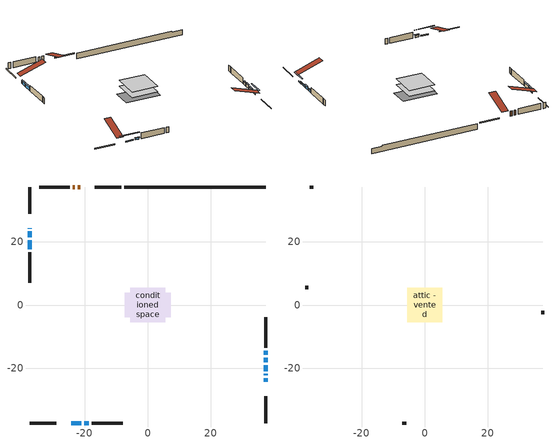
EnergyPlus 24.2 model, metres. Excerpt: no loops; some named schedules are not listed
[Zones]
conditioned space
 floor adiabatic (AdiabaticFloorConstruction): -5.49,-5.49 -5.49,5.49 5.49,5.49 5.49,-5.49 z0.61
 floor foundation (Slab1 construction): -7.29,-3.94 -7.29,3.94 7.29,3.94 7.29,-3.94 z-1.83
 wall outside (RimJoist1 construction): -8.39,37.45 -16.81,37.45 / -37.45,-37.45 -29.03,-37.45 / -37.45,37.45 -37.45,29.03 / 37.45,-37.45 37.45,-29.03 z0.61:0.91
 wall outside (AdiabaticWallConstruction 1): -21.48,37.45 -22.28,37.45 / -23.21,37.45 -23.78,37.45 z0.61:2.64
 wall outside (AdiabaticWallConstruction): -37.45,24.35 -37.45,24.27 / 37.45,-22.36 37.45,-21.9 z0.61:1.83; 37.45,-24.35 37.45,-23.28 / -24.35,-37.45 -21.15,-37.45 z0.61:1.02; 37.45,-20.97 37.45,-19.14 z0.61:1.53; 37.45,-18.21 37.45,-16.69 z0.61:1.98; 37.45,-15.76 37.45,-14.54 z0.61:1.75; -20.22,-37.45 -18.69,-37.45 z0.61:1.42; -37.45,23.35 -37.45,21.52 / -37.45,20.59 -37.45,17.74 z0.61:2.13
 wall outside (Wall1 construction): -24.7,37.45 -34.46,37.45 / -17.77,-37.45 -8.01,-37.45 / -37.45,16.81 -37.45,7.05 / 37.45,-13.61 37.45,-3.85 z0.61:3.05
 wall foundation (FoundationWall1 construction): -7.46,37.45,-1.83 -7.46,37.45,0.61 32.96,37.45,0.61 32.96,37.45,0.22 37.45,37.45,0.22 37.45,37.45,-1.83
 window (WindowConstruction 6): -37.45,24.35 -37.45,24.28 z0.61:1.83
 window (WindowConstruction 8): 37.45,-24.35 37.45,-23.28 z0.61:1.02
 window (WindowConstruction 9): -24.35,-37.45 -21.15,-37.45 z0.61:1.02
 window (WindowConstruction 7): 37.45,-22.35 37.45,-21.9 z0.61:1.83
 window (WindowConstruction): 37.45,-20.97 37.45,-19.14 z0.61:1.52
 window (WindowConstruction 1): 37.45,-18.21 37.45,-16.69 z0.61:1.98
 window (WindowConstruction 2): 37.45,-15.76 37.45,-14.54 z0.61:1.75
 window (WindowConstruction 3): -20.22,-37.45 -18.69,-37.45 z0.61:1.42
 window (WindowConstruction 4): -37.45,23.35 -37.45,21.52 z0.61:2.13
 window (WindowConstruction 5): -37.45,20.59 -37.45,17.74 z0.61:2.13
 door (Door): -21.49,37.45 -22.28,37.45 z0.61:2.64
 door (Door 1): -23.21,37.45 -23.77,37.45 z0.61:2.64
 ceiling adiabatic (AdiabaticFloorConstruction): 5.49,-5.49 5.49,5.49 -5.49,5.49 -5.49,-5.49 z0.61
attic - vented
 floor to conditioned space (Floor1 construction Reversed): -5.49,-5.49 -5.49,5.49 5.49,5.49 5.49,-5.49 z3.05
 wall outside (Wall2 construction): -35.39,37.45 -36.52,37.45 / -7.08,-37.45 -5.95,-37.45 / -37.45,6.13 -37.45,5 / 37.45,-2.92 37.45,-1.79 z0.61:3.05
 roof outside (Roof1 construction): -20.56,37.45,3.05 -20.56,26.75,6.61 -17.74,26.75,6.61 -17.74,37.45,3.05; -25.28,-37.45,3.05 -25.28,-26.75,6.61 -28.1,-26.75,6.61 -28.1,-37.45,3.05; -37.45,25.28,3.05 -26.75,25.28,6.61 -26.75,28.1,6.61 -37.45,28.1,3.05; 37.45,-25.28,3.05 26.75,-25.28,6.61 26.75,-28.1,6.61 37.45,-28.1,3.05
shading: 37.45,-20.64 37.45,-26.99 37.86,-26.99 37.86,-20.64 z3.65; -18.51,-37.45 -26.99,-37.45 -26.99,-37.86 -18.51,-37.86 z3.65; 37.45,-18.94 37.45,-21.17 37.86,-21.17 37.86,-18.94 z1.73; 37.45,-16.49 37.45,-18.41 37.86,-18.41 37.86,-16.49 z2.18; 37.45,-14.34 37.45,-15.96 37.86,-15.96 37.86,-14.34 z1.95; -18.49,-37.45 -20.42,-37.45 -20.42,-37.86 -18.49,-37.86 z1.62; -37.45,21.32 -37.45,23.55 -37.86,23.55 -37.86,21.32 z2.34; -37.45,17.54 -37.45,20.79 -37.86,20.79 -37.86,17.54 z2.34
[Building]
Building 1: Terrain=Suburbs
[Site:Location]
Edmonton Intl AP_AB: Latitude {deg}=53.31; Longitude {deg}=-113.58; Time Zone {hr}=-7; Elevation {m}=723; Keep Site Location Information=Yes
[Site:GroundTemperature:Shallow]
-1.56185, -3.61833, -3.78302, -2.80711, 1.11059, 5.01004, 8.39065, 10.5322, 10.7141, 8.97234, 5.67794, 1.89811
[Site:WaterMainsTemperature]
Calculation Method=Schedule; Temperature Schedule=mains temperature schedule
[Material] Roughness=Rough; Thermal Absorptance=0.9
Name | Thickness {m} | Conductivity {W/m-K} | Density {kg/m3} | Specific Heat {J/kg-K} | Solar Absorptance | Visible Absorptance
asphalt or fiberglass shingles | 0.00635 | 0.162714 | 1121.4 | 1465.45 | 0.4 | 0.4
ceiling loosefill ins | 0.169333 | 0.0480833 | 16.02 | 1046.75 | 0.7 | 0.7
ceiling stud and cavity | 0.1397 | 0.104805 | 65.682 | 1177.47 | 0.7 | 0.7
concrete 4.0 in. | 0.1016 | 1.803125 | 2242.8 | 837.4 | 0.7 | 0.7
concrete 8.0 in. | 0.2032 | 1.803125 | 2242.8 | 837.4 | 0.7 | 0.7
door material | 0.04445 | 0.327969 | 512.64 | 1214.23 | 0.7 | 0.7
door material 1 | 0.04445 | 0.188738 | 512.64 | 1214.23 | 0.7 | 0.7
exterior vertical ins | 0.0275686 | 0.029427 | 32.04 | 1214.23 | 0.7 | 0.7
floor covering | 0.0127 | 0.0433444 | 54.468 | 1339.84 | 0.6 | 0.6
floor rigid ins; wall rigid ins | 0.512978 | 0.029427 | 32.04 | 1214.23 | 0.7 | 0.7
floor stud and cavity | 0.1397 | 1.75129 | 37.0049 | 1207.88 | 0.7 | 0.7
furniture material conditioned space 1 | 0.1524 | 0.115458 | 640.8 | 1214.23 | 0.6 | 0.6
gypsum board | 0.0127 | 0.160291 | 801 | 837.4 | 0.6 | 0.6
gypsum board 1 | 0.0127 | 0.160291 | 801 | 837.4 | 0.7 | 0.7
osb sheathing 0.5 in. | 0.0127 | 0.115458 | 512.64 | 1214.23 | 0.7 | 0.7
osb sheathing 0.75 in. | 0.01905 | 0.115458 | 512.64 | 1214.23 | 0.7 | 0.7
osb sheathing 2.0 in. | 0.0508 | 0.115458 | 512.64 | 1214.23 | 0.7 | 0.7
rim joist stud and cavity | 0.0508 | 0.0296634 | 125.044 | 1163.47 | 0.6 | 0.6
wall stud and cavity | 0.1397 | 0.0934493 | 139.0536 | 1170.24 | 0.7 | 0.7
wall stud and cavity 1 | 0.0889 | 6.1454 | 50.32683 | 1063.81 | 0.6 | 0.6
wall stud and cavity 2 | 0.0889 | 0.380278 | 52.3479 | 1209.89 | 0.7 | 0.7
wall stud and cavity 3 | 0.0889 | 0.391764 | 83.0341 | 1211.67 | 0.7 | 0.7
wood siding | 0.0254 | 0.102417 | 544.68 | 1172.36 | 0.4 | 0.4
wood siding 1 | 0.00254 | 0.102417 | 544.68 | 1172.36 | 0.4 | 0.4
wood siding 2; wood siding 3; wood siding 4 | 0.0254 | 0.102417 | 544.68 | 1172.36 | 0.7 | 0.7
[WindowMaterial:SimpleGlazingSystem]
Name | U-Factor {W/m2-K} | Solar Heat Gain Coefficient
WindowMaterial | 4.701384 | 0.67
WindowMaterial 1 | 2.90486 | 0.68
WindowMaterial 2 | 4.8422 | 0.67
WindowMaterial 3 | 4.91147 | 0.66
WindowMaterial 4 | 2.927009 | 0.66
WindowMaterial 5 | 2.91679 | 0.63
WindowMaterial 6 | 2.62096 | 0.28
WindowMaterial 7 | 2.97868 | 0.61
WindowMaterial 8 | 6.01982 | 0.59
[Construction]
AdiabaticFloorConstruction: floor stud and cavity, floor rigid ins, osb sheathing 0.75 in., floor covering
AdiabaticWallConstruction: wood siding 3, wall rigid ins, wall stud and cavity 2, gypsum board
AdiabaticWallConstruction 1: wood siding 4, wall rigid ins, wall stud and cavity 2, gypsum board
Door: door material
Door 1: door material 1
Floor1 construction Reversed: gypsum board, ceiling stud and cavity, ceiling loosefill ins
FoundationWall1 construction: concrete 8.0 in., gypsum board 1
furniture construction conditioned space 1: furniture material conditioned space 1
PartitionWallConstruction: gypsum board, wall stud and cavity 3, gypsum board
RimJoist1 construction: wood siding 2, osb sheathing 2.0 in., rim joist stud and cavity
Roof1 construction: asphalt or fiberglass shingles
Slab1 construction: concrete 4.0 in.
Wall1 construction: wood siding, osb sheathing 0.5 in., wall stud and cavity, gypsum board
Wall2 construction: wood siding 1, wall stud and cavity 1
WindowConstruction: WindowMaterial
WindowConstruction 1: WindowMaterial 1
WindowConstruction 2: WindowMaterial 2
WindowConstruction 3: WindowMaterial 3
WindowConstruction 4: WindowMaterial 4
WindowConstruction 5: WindowMaterial 5
WindowConstruction 6: WindowMaterial 6
WindowConstruction 7: WindowMaterial 7
WindowConstruction 8; WindowConstruction 9: WindowMaterial 8
[Zone] Multiplier=1; Part of Total Floor Area=Yes
Name | Volume {m3}
attic - vented | 69.7763
conditioned space | 600.3
[Space]
Name | Zone | Volume {m3}
attic - vented 1 | attic - vented | 69.7763
conditioned space 1 | conditioned space | 600.3
[ZoneInfiltration:EffectiveLeakageArea]
infil attic - vented 1: Zone or Space=attic - vented 1; Schedule=Always On Discrete; Effective Air Leakage Area {cm2}=4193.74; Stack Coefficient=0.000417465; Wind Coefficient=1.38048e-05
[ZoneMixing]
whole house fan mix: Zone or Space=attic - vented; Schedule=Always On Continuous; Design Flow Rate Calculation Method=Flow/Zone; Design Flow Rate {m3/s}=0; Source Zone or Space=conditioned space
[SurfaceProperty:ExposedFoundationPerimeter]
Slab1: Exposed Perimeter Calculation Method=TotalExposedPerimeter; Total Exposed Perimeter {m}=44.908
[InternalMass] Zone or ZoneList=conditioned space; Space or SpaceList=conditioned space 1
Name | Construction | Surface Area {m2}
furniture mass conditioned space 1 | furniture construction conditioned space 1 | 94.1602
partition wall mass | PartitionWallConstruction | 235.401
[Lights]
interior lighting: Zone or ZoneList or Space or SpaceList=conditioned space 1; Schedule=interior lighting schedule; Design Level Calculation Method=LightingLevel; Lighting Level {W}=343.2; Return Air Fraction=0; Fraction Radiant=0.6; Fraction Visible=0.2; Fraction Replaceable=1
[People]
occupants: Zone or ZoneList or Space or SpaceList=conditioned space 1; Number of People Schedule=occupants schedule; Number of People Calculation Method=People; Number of People=3; Fraction Radiant=0.314171; Sensible Heat Fraction=0.56303; Activity Level Schedule=occupants activity schedule; Carbon Dioxide Generation Rate {m3/s-W}=0; Enable ASHRAE 55 Comfort Warnings=No; Mean Radiant Temperature Calculation Type=EnclosureAveraged
[ElectricEquipment] Zone or ZoneList or Space or SpaceList=conditioned space 1; Design Level Calculation Method=EquipmentLevel
Name | Schedule | Design Level {W} | Fraction Latent | Fraction Radiant | Fraction Lost
clothes dryer | clothes dryer schedule | 140.772 | 0.015 | 0.081 | 0.85
clothes washer | clothes washer schedule | 32.1985 | 0.03 | 0.162 | 0.7
cooking range | cooking range schedule | 215.147 | 0.08 | 0.432 | 0.2
dishwasher | dishwasher schedule | 66.8632 | 0.3 | 0.18 | 0.4
fridge | fridge schedule | 72.9452 | 0 | 0.6 | 0
mech vent bath fan 0 | mech vent bath fan 0 schedule | 50.2 | 0 | 0 | 1
mech vent house fan | mech vent house fan schedule | 0 | 0 | 0 | 1
mech vent house fan cfis | mech vent house fan cfis schedule | 0 | 0 | 0 | 0
mech vent range fan 0 | mech vent range fan 0 schedule | 57 | 0 | 0 | 1
misc plug loads | misc plug loads schedule | 494.7 | 0.045 | 0.513 | 0.1
whole house fan | Always On Discrete | 0 | 0 | 0 | 1
[OtherEquipment] Zone or ZoneList or Space or SpaceList=conditioned space 1; Design Level Calculation Method=EquipmentLevel
Name | Fuel Type | Schedule | Design Level {W} | Fraction Latent | Fraction Radiant | Fraction Lost
clothes dryer 1 | Electricity | clothes dryer schedule | 0 | 0.015 | 0.081 | 0.85
cooking range 1 | Electricity | cooking range schedule | 0 | 0.08 | 0.432 | 0.2
general water use latent | None | general water use schedule | 62.594 | 1 | 0 | 0
general water use sensible | None | general water use schedule | -61.6891 | 0 | 0.6 | 0
mech vent house fan latent load | None | Always On Discrete | 0 | 1 | 0 | 0
mech vent house fan sensible load | None | Always On Discrete | 0 | 0 | 0 | 0
water heater energy adjustment1 | NaturalGas | Always On Discrete | 0.01 | 0 | 0 | 1
[ZoneInfiltration:DesignFlowRate] Zone or ZoneList or Space or SpaceList=conditioned space 1; Schedule=Always On Discrete; Design Flow Rate Calculation Method=Flow/Zone; Design Flow Rate {m3/s}=0
infil flow; natural vent flow; whole house fan flow
[AvailabilityManager:Scheduled]
furnace airloop Availability Manager: Schedule=Always On Discrete
[Foundation:Kiva]
Foundation Kiva 1: Initial Indoor Air Temperature {C}=18; Wall Height Above Grade {m}=0.609996; Wall Depth Below Slab {m}=0.2032; Custom Block Material Name 1=exterior vertical ins; Custom Block Depth 1 {m}=2.43998; Custom Block X Position 1 {m}=0.2159; Custom Block Z Position 1 {m}=0
[Foundation:Kiva:Settings]
Soil Conductivity {W/m-K}=0.849921; Soil Density {kg/m3}=1842.3; Soil Specific Heat {J/kg-K}=418.7; Ground Solar Absorptivity=0.9; Ground Thermal Absorptivity=0.9; Ground Surface Roughness {m}=0.03; Far-Field Width {m}=40; Deep-Ground Boundary Condition=ZeroFlux; Deep-Ground Depth {m}=40; Minimum Cell Dimension {m}=0.2; Maximum Cell Growth Coefficient=3; Simulation Timestep=Timestep
[Exterior:Lights]
exterior lighting: Schedule=exterior lighting schedule; Design Level {W}=75.6
[EnergyManagementSystem:GlobalVariable]
furnace_airloop_Fan_RTF
infil_program_Qfan
infil_program_Qinf
natural_vent_program_Qnv
natural_vent_program_Qwhf
[EnergyManagementSystem:Sensor]
Name | Output:Variable or Output:Meter Index Key | Output:Variable or Output:Meter
airflow_gain | infil flow | Infiltration Sensible Heat Gain Energy
airflow_gain_1 | natural vent flow | Infiltration Sensible Heat Gain Energy
airflow_gain_2 | whole house fan flow | Infiltration Sensible Heat Gain Energy
airflow_loss | infil flow | Infiltration Sensible Heat Loss Energy
airflow_loss_1 | natural vent flow | Infiltration Sensible Heat Loss Energy
airflow_loss_2 | whole house fan flow | Infiltration Sensible Heat Loss Energy
clg_load_cond |  | Cooling:EnergyTransfer:Zone:CONDITIONED SPACE
clg_sp_s; clg_sp_s_1 | cooling setpoint | Schedule Value
clothes_dryer_exhaust_0_sch_s | clothes dryer exhaust 0 schedule | Schedule Value
cool_season | cooling season schedule | Schedule Value
htg_load_cond |  | Heating:EnergyTransfer:Zone:CONDITIONED SPACE
htg_sp_s; htg_sp_s_1 | heating setpoint | Schedule Value
ig_ee_conv | clothes dryer | Electric Equipment Convective Heating Energy
ig_ee_conv_2 | cooking range | Electric Equipment Convective Heating Energy
ig_ee_conv_4 | fridge | Electric Equipment Convective Heating Energy
ig_ee_conv_5 | misc plug loads | Electric Equipment Convective Heating Energy
ig_ee_conv_6 | whole house fan | Electric Equipment Convective Heating Energy
ig_ee_rad | clothes dryer | Electric Equipment Radiant Heating Energy
ig_ee_rad_2 | cooking range | Electric Equipment Radiant Heating Energy
ig_ee_rad_4 | fridge | Electric Equipment Radiant Heating Energy
ig_ee_rad_5 | misc plug loads | Electric Equipment Radiant Heating Energy
ig_ee_rad_6 | whole house fan | Electric Equipment Radiant Heating Energy
ig_lgt_conv | interior lighting | Lights Convective Heating Energy
ig_lgt_rad | interior lighting | Lights Radiant Heating Energy
ig_lgt_vis | interior lighting | Lights Visible Radiation Heating Energy
ig_oe_conv | clothes dryer 1 | Other Equipment Convective Heating Energy
ig_oe_conv_1 | cooking range 1 | Other Equipment Convective Heating Energy
ig_oe_conv_2 | general water use latent | Other Equipment Convective Heating Energy
ig_oe_conv_3 | general water use sensible | Other Equipment Convective Heating Energy
ig_oe_conv_4 | water heater energy adjustment1 | Other Equipment Convective Heating Energy
ig_oe_rad | clothes dryer 1 | Other Equipment Radiant Heating Energy
ig_oe_rad_1 | cooking range 1 | Other Equipment Radiant Heating Energy
ig_oe_rad_2 | general water use latent | Other Equipment Radiant Heating Energy
ig_oe_rad_3 | general water use sensible | Other Equipment Radiant Heating Energy
ig_oe_rad_4 | water heater energy adjustment1 | Other Equipment Radiant Heating Energy
ig_ppl_conv | occupants | People Convective Heating Energy
ig_ppl_rad | occupants | People Radiant Heating Energy
im_conv | furniture mass conditioned space 1 | Surface Inside Face Convection Heat Gain Energy
im_conv_1 | partition wall mass | Surface Inside Face Convection Heat Gain Energy
im_ig | furniture mass conditioned space 1 | Surface Inside Face Internal Gains Radiation Heat Gain Energy
im_ig_1 | partition wall mass | Surface Inside Face Internal Gains Radiation Heat Gain Energy
im_lgt | furniture mass conditioned space 1 | Surface Inside Face Lights Radiation Heat Gain Energy
im_lgt_1 | partition wall mass | Surface Inside Face Lights Radiation Heat Gain Energy
im_sol | furniture mass conditioned space 1 | Surface Inside Face Solar Radiation Heat Gain Energy
im_sol_1 | partition wall mass | Surface Inside Face Solar Radiation Heat Gain Energy
im_surf | furniture mass conditioned space 1 | Surface Inside Face Net Surface Thermal Radiation Heat Gain Energy
im_surf_1 | partition wall mass | Surface Inside Face Net Surface Thermal Radiation Heat Gain Energy
mech_vent_bath_fan_0_sch_s | mech vent bath fan 0 schedule | Schedule Value
mech_vent_range_fan_0_sch_s | mech vent range fan 0 schedule | Schedule Value
mv_conv | mech vent bath fan 0 | Electric Equipment Convective Heating Energy
mv_conv_1 | mech vent house fan | Electric Equipment Convective Heating Energy
mv_conv_2 | mech vent house fan cfis | Electric Equipment Convective Heating Energy
mv_conv_3 | mech vent range fan 0 | Electric Equipment Convective Heating Energy
mv_conv_4 | mech vent house fan latent load | Other Equipment Convective Heating Energy
mv_conv_5 | mech vent house fan sensible load | Other Equipment Convective Heating Energy
mv_rad | mech vent bath fan 0 | Electric Equipment Radiant Heating Energy
mv_rad_1 | mech vent house fan | Electric Equipment Radiant Heating Energy
mv_rad_2 | mech vent house fan cfis | Electric Equipment Radiant Heating Energy
mv_rad_3 | mech vent range fan 0 | Electric Equipment Radiant Heating Energy
mv_rad_4 | mech vent house fan latent load | Other Equipment Radiant Heating Energy
mv_rad_5 | mech vent house fan sensible load | Other Equipment Radiant Heating Energy
natural_vent_s | natural vent schedule | Schedule Value
out_pb_s |  | Site Outdoor Air Barometric Pressure
out_wt_s |  | Site Outdoor Air Humidity Ratio
site_vw_s |  | Site Wind Speed
ss_back_out | Window1 | Surface Window Shortwave from Zone Back Out Window Heat Transfer Rate
ss_back_out_1 | Window11 | Surface Window Shortwave from Zone Back Out Window Heat Transfer Rate
ss_back_out_2 | Window12 | Surface Window Shortwave from Zone Back Out Window Heat Transfer Rate
ss_back_out_3 | Window2 | Surface Window Shortwave from Zone Back Out Window Heat Transfer Rate
ss_back_out_4 | Window3 | Surface Window Shortwave from Zone Back Out Window Heat Transfer Rate
ss_back_out_5 | Window4 | Surface Window Shortwave from Zone Back Out Window Heat Transfer Rate
ss_back_out_6 | Window5 | Surface Window Shortwave from Zone Back Out Window Heat Transfer Rate
ss_back_out_7 | Window6 | Surface Window Shortwave from Zone Back Out Window Heat Transfer Rate
ss_back_out_8 | Window7 | Surface Window Shortwave from Zone Back Out Window Heat Transfer Rate
ss_back_out_9 | Window9 | Surface Window Shortwave from Zone Back Out Window Heat Transfer Rate
ss_conv | Door1 | Surface Inside Face Convection Heat Gain Energy
ss_conv_1 | Door2 | Surface Inside Face Convection Heat Gain Energy
ss_conv_10 | Window7 | Surface Inside Face Convection Heat Gain Energy
ss_conv_11 | Window9 | Surface Inside Face Convection Heat Gain Energy
ss_conv_2 | Window1 | Surface Inside Face Convection Heat Gain Energy
ss_conv_3 | Window11 | Surface Inside Face Convection Heat Gain Energy
ss_conv_4 | Window12 | Surface Inside Face Convection Heat Gain Energy
ss_conv_5 | Window2 | Surface Inside Face Convection Heat Gain Energy
ss_conv_6 | Window3 | Surface Inside Face Convection Heat Gain Energy
ss_conv_7 | Window4 | Surface Inside Face Convection Heat Gain Energy
ss_conv_8 | Window5 | Surface Inside Face Convection Heat Gain Energy
ss_conv_9 | Window6 | Surface Inside Face Convection Heat Gain Energy
ss_ig | Door1 | Surface Inside Face Internal Gains Radiation Heat Gain Energy
ss_ig_1 | Door2 | Surface Inside Face Internal Gains Radiation Heat Gain Energy
ss_ig_10 | Window7 | Surface Inside Face Internal Gains Radiation Heat Gain Energy
ss_ig_11 | Window9 | Surface Inside Face Internal Gains Radiation Heat Gain Energy
ss_ig_2 | Window1 | Surface Inside Face Internal Gains Radiation Heat Gain Energy
ss_ig_3 | Window11 | Surface Inside Face Internal Gains Radiation Heat Gain Energy
ss_ig_4 | Window12 | Surface Inside Face Internal Gains Radiation Heat Gain Energy
ss_ig_5 | Window2 | Surface Inside Face Internal Gains Radiation Heat Gain Energy
ss_ig_6 | Window3 | Surface Inside Face Internal Gains Radiation Heat Gain Energy
ss_ig_7 | Window4 | Surface Inside Face Internal Gains Radiation Heat Gain Energy
ss_ig_8 | Window5 | Surface Inside Face Internal Gains Radiation Heat Gain Energy
ss_ig_9 | Window6 | Surface Inside Face Internal Gains Radiation Heat Gain Energy
ss_lgt | Door1 | Surface Inside Face Lights Radiation Heat Gain Energy
ss_lgt_1 | Door2 | Surface Inside Face Lights Radiation Heat Gain Energy
ss_sol | Door1 | Surface Inside Face Solar Radiation Heat Gain Energy
ss_sol_1 | Door2 | Surface Inside Face Solar Radiation Heat Gain Energy
ss_surf | Door1 | Surface Inside Face Net Surface Thermal Radiation Heat Gain Energy
ss_surf_1 | Door2 | Surface Inside Face Net Surface Thermal Radiation Heat Gain Energy
ss_surf_10 | Window7 | Surface Inside Face Net Surface Thermal Radiation Heat Gain Energy
ss_surf_11 | Window9 | Surface Inside Face Net Surface Thermal Radiation Heat Gain Energy
ss_surf_2 | Window1 | Surface Inside Face Net Surface Thermal Radiation Heat Gain Energy
ss_surf_3 | Window11 | Surface Inside Face Net Surface Thermal Radiation Heat Gain Energy
ss_surf_4 | Window12 | Surface Inside Face Net Surface Thermal Radiation Heat Gain Energy
ss_surf_5 | Window2 | Surface Inside Face Net Surface Thermal Radiation Heat Gain Energy
ss_surf_6 | Window3 | Surface Inside Face Net Surface Thermal Radiation Heat Gain Energy
ss_surf_7 | Window4 | Surface Inside Face Net Surface Thermal Radiation Heat Gain Energy
ss_surf_8 | Window5 | Surface Inside Face Net Surface Thermal Radiation Heat Gain Energy
ss_surf_9 | Window6 | Surface Inside Face Net Surface Thermal Radiation Heat Gain Energy
ss_trans_in | Window1 | Surface Window Transmitted Solar Radiation Rate
ss_trans_in_1 | Window11 | Surface Window Transmitted Solar Radiation Rate
ss_trans_in_2 | Window12 | Surface Window Transmitted Solar Radiation Rate
ss_trans_in_3 | Window2 | Surface Window Transmitted Solar Radiation Rate
ss_trans_in_4 | Window3 | Surface Window Transmitted Solar Radiation Rate
ss_trans_in_5 | Window4 | Surface Window Transmitted Solar Radiation Rate
ss_trans_in_6 | Window5 | Surface Window Transmitted Solar Radiation Rate
ss_trans_in_7 | Window6 | Surface Window Transmitted Solar Radiation Rate
ss_trans_in_8 | Window7 | Surface Window Transmitted Solar Radiation Rate
ss_trans_in_9 | Window9 | Surface Window Transmitted Solar Radiation Rate
ss_trans_out | Window1 | Surface Inside Face Initial Transmitted Diffuse Transmitted Out Window Solar Radiation Rate
ss_trans_out_1 | Window11 | Surface Inside Face Initial Transmitted Diffuse Transmitted Out Window Solar Radiation Rate
ss_trans_out_2 | Window12 | Surface Inside Face Initial Transmitted Diffuse Transmitted Out Window Solar Radiation Rate
ss_trans_out_3 | Window2 | Surface Inside Face Initial Transmitted Diffuse Transmitted Out Window Solar Radiation Rate
ss_trans_out_4 | Window3 | Surface Inside Face Initial Transmitted Diffuse Transmitted Out Window Solar Radiation Rate
ss_trans_out_5 | Window4 | Surface Inside Face Initial Transmitted Diffuse Transmitted Out Window Solar Radiation Rate
ss_trans_out_6 | Window5 | Surface Inside Face Initial Transmitted Diffuse Transmitted Out Window Solar Radiation Rate
ss_trans_out_7 | Window6 | Surface Inside Face Initial Transmitted Diffuse Transmitted Out Window Solar Radiation Rate
ss_trans_out_8 | Window7 | Surface Inside Face Initial Transmitted Diffuse Transmitted Out Window Solar Radiation Rate
ss_trans_out_9 | Window9 | Surface Inside Face Initial Transmitted Diffuse Transmitted Out Window Solar Radiation Rate
s_conv | Floor1 | Surface Inside Face Convection Heat Gain Energy
s_conv_1 | FoundationWall1 | Surface Inside Face Convection Heat Gain Energy
s_conv_10 | Wall1:180 | Surface Inside Face Convection Heat Gain Energy
s_conv_11 | Wall1:270 | Surface Inside Face Convection Heat Gain Energy
s_conv_12 | Wall1:90 | Surface Inside Face Convection Heat Gain Energy
s_conv_2 | inferred conditioned ceiling | Surface Inside Face Convection Heat Gain Energy
s_conv_3 | inferred conditioned floor | Surface Inside Face Convection Heat Gain Energy
s_conv_4 | RimJoist1:0 | Surface Inside Face Convection Heat Gain Energy
s_conv_5 | RimJoist1:180 | Surface Inside Face Convection Heat Gain Energy
s_conv_6 | RimJoist1:270 | Surface Inside Face Convection Heat Gain Energy
s_conv_7 | RimJoist1:90 | Surface Inside Face Convection Heat Gain Energy
s_conv_8 | Slab1 | Surface Inside Face Convection Heat Gain Energy
s_conv_9 | Wall1:0 | Surface Inside Face Convection Heat Gain Energy
s_ig | Floor1 | Surface Inside Face Internal Gains Radiation Heat Gain Energy
s_ig_1 | FoundationWall1 | Surface Inside Face Internal Gains Radiation Heat Gain Energy
s_ig_10 | Wall1:180 | Surface Inside Face Internal Gains Radiation Heat Gain Energy
s_ig_11 | Wall1:270 | Surface Inside Face Internal Gains Radiation Heat Gain Energy
s_ig_12 | Wall1:90 | Surface Inside Face Internal Gains Radiation Heat Gain Energy
s_ig_2 | inferred conditioned ceiling | Surface Inside Face Internal Gains Radiation Heat Gain Energy
s_ig_3 | inferred conditioned floor | Surface Inside Face Internal Gains Radiation Heat Gain Energy
s_ig_4 | RimJoist1:0 | Surface Inside Face Internal Gains Radiation Heat Gain Energy
s_ig_5 | RimJoist1:180 | Surface Inside Face Internal Gains Radiation Heat Gain Energy
s_ig_6 | RimJoist1:270 | Surface Inside Face Internal Gains Radiation Heat Gain Energy
s_ig_7 | RimJoist1:90 | Surface Inside Face Internal Gains Radiation Heat Gain Energy
s_ig_8 | Slab1 | Surface Inside Face Internal Gains Radiation Heat Gain Energy
s_ig_9 | Wall1:0 | Surface Inside Face Internal Gains Radiation Heat Gain Energy
s_lgt | Floor1 | Surface Inside Face Lights Radiation Heat Gain Energy
s_lgt_1 | FoundationWall1 | Surface Inside Face Lights Radiation Heat Gain Energy
s_lgt_10 | Wall1:180 | Surface Inside Face Lights Radiation Heat Gain Energy
s_lgt_11 | Wall1:270 | Surface Inside Face Lights Radiation Heat Gain Energy
s_lgt_12 | Wall1:90 | Surface Inside Face Lights Radiation Heat Gain Energy
s_lgt_2 | inferred conditioned ceiling | Surface Inside Face Lights Radiation Heat Gain Energy
s_lgt_3 | inferred conditioned floor | Surface Inside Face Lights Radiation Heat Gain Energy
s_lgt_4 | RimJoist1:0 | Surface Inside Face Lights Radiation Heat Gain Energy
